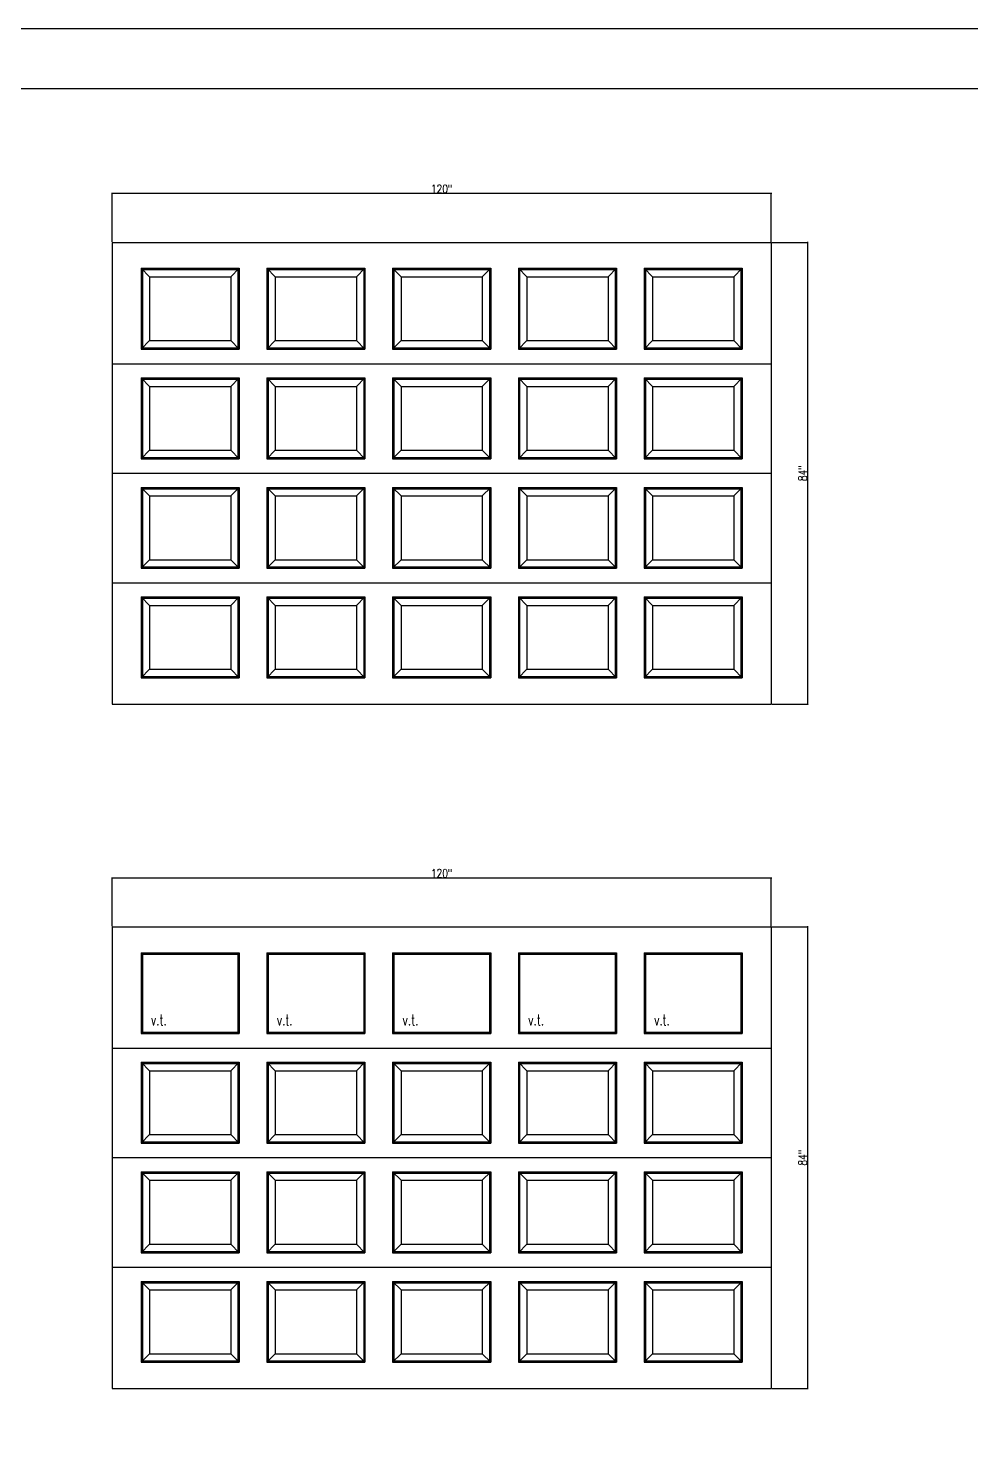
# Model space of a CAD drawing. Header units: inches. Extents: x 1985 to 11287, y 379 to 3234.
# Drawn here: x 9163.1 to 9334.7, y 2963.1 to 3222.1 of the extents above; entities that cross this region are included whole.
import ezdxf

# ---------------------------------------------------------------- set-up
doc = ezdxf.new("R2010")
doc.units = ezdxf.units.IN
doc.header["$MEASUREMENT"] = 0
doc.layers.get('0').update_dxf_attribs({"linetype": 'CONTINUOUS'})
doc.layers.get('Defpoints').update_dxf_attribs({"linetype": 'CONTINUOUS'})
for name, color, linetype in [('COTE1-1 99', 7, 'CONTINUOUS'), ('elevation 99', 7, 'CONTINUOUS'), ('separation 99', 3, 'CONTINUOUS')]:
    doc.layers.add(name, color=color, linetype=linetype)
doc.styles.get("Standard").update_dxf_attribs({"font": 'txt.shx', "width": 0.8})
doc.dimstyles.new('Elevation', dxfattribs={"dimscale": 2, "dimtxt": 0.75, "dimasz": 0.0625, "dimexe": 0.0625, "dimexo": 0.0625, "dimgap": 0.0625, "dimtad": 1, "dimdec": 5, "dimzin": 0, "dimdsep": 46, "dimlunit": 5, "dimtxsty": 'Standard', "dimblk1": 'OBLIQUE', "dimblk2": 'OBLIQUE', "dimsah": 1, "dimcen": 2, "dimdle": 0.0625, "dimclrd": 1, "dimclre": 1, "dimadec": 1, "dimazin": 0, "dimtfac": 0.375, "dimtdec": 5, "dimtmove": 0, "dimatfit": 3, "dimldrblk": 'OBLIQUE', "dimfxl": 1, "dimfrac": 2, "dimtolj": 1, "dimtzin": 0, "dimarcsym": 0})

# ---------------------------------------------------------------- blocks, each defined once
blk = doc.blocks.new('_OBLIQUE')
at = {"color": 0, "linetype": 'ByBlock'}
blk.add_line((-0.5, -0.5), (0.5, 0.5), dxfattribs=at)
blk = doc.blocks.new('*D58')
at = {"layer": 'COTE1-1 99', "color": 1, "lineweight": -2, "transparency": 16777216}
for p, q in [((9298.51, 3192.06), (9178.26, 3192.06)), ((9178.38, 3183.3), (9178.38, 3192.18)), ((9298.38, 3183.3), (9298.38, 3192.18))]:
    blk.add_line(p, q, dxfattribs=at)
at = {"layer": 'Defpoints', "color": 0, "transparency": 16777216}
for p in [(9178.38, 3192.06), (9178.38, 3183.18), (9298.38, 3183.18)]:
    blk.add_point(p, dxfattribs=at)
at = {"layer": 'COTE1-1 99', "color": 1, "lineweight": -2, "transparency": 16777216, "xscale": 0.125, "yscale": 0.125, "zscale": 0.125, "rotation": 180}
blk.add_blockref('_OBLIQUE', (9178.38, 3192.06), dxfattribs=at)
at = {"layer": 'COTE1-1 99', "color": 1, "lineweight": -2, "transparency": 16777216, "xscale": 0.125, "yscale": 0.125, "zscale": 0.125}
blk.add_blockref('_OBLIQUE', (9298.38, 3192.06), dxfattribs=at)
at = {"layer": 'COTE1-1 99', "color": 0, "transparency": 16777216, "insert": (9238.38, 3192.93), "char_height": 1.5, "attachment_point": 5}
blk.add_mtext('\\A1;120"', dxfattribs=at)
blk = doc.blocks.new('*D59')
at = {"layer": 'COTE1-1 99', "color": 1, "lineweight": -2, "transparency": 16777216}
for p, q in [((9298.51, 3183.18), (9305.12, 3183.18)), ((9304.99, 3183.3), (9304.99, 3099.05)), ((9298.51, 3099.18), (9305.12, 3099.18))]:
    blk.add_line(p, q, dxfattribs=at)
at = {"layer": 'Defpoints', "color": 0, "transparency": 16777216}
for p in [(9298.38, 3183.18), (9298.38, 3099.18), (9304.99, 3099.18)]:
    blk.add_point(p, dxfattribs=at)
at = {"layer": 'COTE1-1 99', "color": 1, "lineweight": -2, "transparency": 16777216, "xscale": 0.125, "yscale": 0.125, "zscale": 0.125}
for p, rotation in [((9304.99, 3183.18), 90), ((9304.99, 3099.18), 270)]:
    blk.add_blockref('_OBLIQUE', p, dxfattribs=dict(at, rotation=rotation))
at = {"layer": 'COTE1-1 99', "color": 0, "transparency": 16777216, "insert": (9304.12, 3141.18), "char_height": 1.5, "attachment_point": 5, "rotation": 90}
blk.add_mtext('\\A1;84"', dxfattribs=at)
blk = doc.blocks.new('*D60')
at = {"layer": 'COTE1-1 99', "color": 1, "lineweight": -2, "transparency": 16777216}
for p, q in [((9298.51, 3067.5), (9178.26, 3067.5)), ((9178.38, 3058.74), (9178.38, 3067.62)), ((9298.38, 3058.74), (9298.38, 3067.62))]:
    blk.add_line(p, q, dxfattribs=at)
at = {"layer": 'Defpoints', "color": 0, "transparency": 16777216}
for p in [(9178.38, 3067.5), (9178.38, 3058.62), (9298.38, 3058.62)]:
    blk.add_point(p, dxfattribs=at)
at = {"layer": 'COTE1-1 99', "color": 1, "lineweight": -2, "transparency": 16777216, "xscale": 0.125, "yscale": 0.125, "zscale": 0.125, "rotation": 180}
blk.add_blockref('_OBLIQUE', (9178.38, 3067.5), dxfattribs=at)
at = {"layer": 'COTE1-1 99', "color": 1, "lineweight": -2, "transparency": 16777216, "xscale": 0.125, "yscale": 0.125, "zscale": 0.125}
blk.add_blockref('_OBLIQUE', (9298.38, 3067.5), dxfattribs=at)
at = {"layer": 'COTE1-1 99', "color": 0, "transparency": 16777216, "insert": (9238.38, 3068.37), "char_height": 1.5, "attachment_point": 5}
blk.add_mtext('\\A1;120"', dxfattribs=at)
blk = doc.blocks.new('*D61')
at = {"layer": 'COTE1-1 99', "color": 1, "lineweight": -2, "transparency": 16777216}
for p, q in [((9304.99, 3058.74), (9304.99, 2974.49)), ((9298.51, 3058.62), (9305.12, 3058.62)), ((9298.51, 2974.62), (9305.12, 2974.62))]:
    blk.add_line(p, q, dxfattribs=at)
at = {"layer": 'Defpoints', "color": 0, "transparency": 16777216}
for p in [(9298.38, 3058.62), (9298.38, 2974.62), (9304.99, 2974.62)]:
    blk.add_point(p, dxfattribs=at)
at = {"layer": 'COTE1-1 99', "color": 1, "lineweight": -2, "transparency": 16777216, "xscale": 0.125, "yscale": 0.125, "zscale": 0.125}
for p, rotation in [((9304.99, 3058.62), 90), ((9304.99, 2974.62), 270)]:
    blk.add_blockref('_OBLIQUE', p, dxfattribs=dict(at, rotation=rotation))
at = {"layer": 'COTE1-1 99', "color": 0, "transparency": 16777216, "insert": (9304.12, 3016.62), "char_height": 1.5, "attachment_point": 5, "rotation": 90}
blk.add_mtext('\\A1;84"', dxfattribs=at)

msp = doc.modelspace()

# ---------------------------------------------------------------- linework, layer by layer
at = {"layer": 'elevation 99'}
for p, q in [((9178.380675, 3183.179002), (9298.380675, 3183.179002)), ((9178.380675, 3183.179002), (9178.380675, 3099.179002)), ((9183.880675, 3183.179002), (9224.180675, 3183.179002)), ((9229.680675, 3183.179002), (9269.980675, 3183.179002)), ((9298.380675, 3183.179002), (9298.380675, 3099.179002)), ((9183.647675, 3178.474552), (9201.513675, 3178.474552)), ((9183.647675, 3178.474552), (9183.647675, 3163.758502)), ((9183.647675, 3178.474552), (9185.193175, 3176.929052)), ((9183.880675, 3178.241552), (9201.280675, 3178.241552)), ((9183.880675, 3178.241552), (9183.880675, 3163.991502)), ((9201.513675, 3178.474552), (9199.968175, 3176.929052)), ((9201.280675, 3178.241552), (9201.280675, 3163.991502)), ((9201.513675, 3178.474552), (9201.513675, 3163.758502)), ((9206.547675, 3178.474552), (9224.413675, 3178.474552)), ((9206.547675, 3178.474552), (9208.093175, 3176.929052)), ((9206.547675, 3178.474552), (9206.547675, 3163.758502)), ((9206.780675, 3178.241552), (9224.180675, 3178.241552)), ((9206.780675, 3178.241552), (9206.780675, 3163.991502)), ((9224.413675, 3178.474552), (9222.868175, 3176.929052)), ((9224.180675, 3178.241552), (9224.180675, 3163.991502)), ((9224.413675, 3178.474552), (9224.413675, 3163.758502)), ((9229.447675, 3178.474552), (9247.313675, 3178.474552)), ((9229.447675, 3178.474552), (9229.447675, 3163.758502)), ((9229.447675, 3178.474552), (9230.993175, 3176.929052)), ((9229.680675, 3178.241552), (9247.080675, 3178.241552)), ((9229.680675, 3178.241552), (9229.680675, 3163.991502)), ((9247.313675, 3178.474552), (9245.768175, 3176.929052)), ((9247.080675, 3178.241552), (9247.080675, 3163.991502)), ((9247.313675, 3178.474552), (9247.313675, 3163.758502)), ((9252.347675, 3178.474552), (9270.213675, 3178.474552)), ((9252.347675, 3178.474552), (9253.893175, 3176.929052)), ((9252.347675, 3178.474552), (9252.347675, 3163.758502)), ((9252.580675, 3178.241552), (9269.980675, 3178.241552)), ((9252.580675, 3178.241552), (9252.580675, 3163.991502)), ((9270.213675, 3178.474552), (9268.668175, 3176.929052)), ((9269.980675, 3178.241552), (9269.980675, 3163.991502)), ((9270.213675, 3178.474552), (9270.213675, 3163.758502)), ((9275.247675, 3178.474552), (9293.113675, 3178.474552)), ((9275.247675, 3178.474552), (9276.793175, 3176.929052)), ((9275.247675, 3178.474552), (9275.247675, 3163.758502)), ((9275.480675, 3178.241552), (9292.880675, 3178.241552)), ((9275.480675, 3178.241552), (9275.480675, 3163.991502)), ((9293.113675, 3178.474552), (9291.568175, 3176.929052)), ((9292.880675, 3178.241552), (9292.880675, 3163.991502)), ((9293.113675, 3178.474552), (9293.113675, 3163.758502)), ((9185.193175, 3176.929052), (9199.968175, 3176.929052)), ((9185.193175, 3176.929052), (9185.193175, 3165.304002)), ((9199.968175, 3176.929052), (9199.968175, 3165.304002)), ((9208.093175, 3176.929052), (9222.868175, 3176.929052)), ((9208.093175, 3176.929052), (9208.093175, 3165.304002)), ((9222.868175, 3176.929052), (9222.868175, 3165.304002)), ((9230.993175, 3176.929052), (9245.768175, 3176.929052)), ((9230.993175, 3176.929052), (9230.993175, 3165.304002)), ((9245.768175, 3176.929052), (9245.768175, 3165.304002)), ((9253.893175, 3176.929052), (9268.668175, 3176.929052)), ((9253.893175, 3176.929052), (9253.893175, 3165.304002)), ((9268.668175, 3176.929052), (9268.668175, 3165.304002)), ((9276.793175, 3176.929052), (9291.568175, 3176.929052)), ((9276.793175, 3176.929052), (9276.793175, 3165.304002)), ((9291.568175, 3176.929052), (9291.568175, 3165.304002)), ((9183.647675, 3163.758502), (9185.193175, 3165.304002)), ((9185.193175, 3165.304002), (9199.968175, 3165.304002)), ((9201.513675, 3163.758502), (9199.968175, 3165.304002)), ((9206.547675, 3163.758502), (9208.093175, 3165.304002)), ((9208.093175, 3165.304002), (9222.868175, 3165.304002)), ((9224.413675, 3163.758502), (9222.868175, 3165.304002)), ((9229.447675, 3163.758502), (9230.993175, 3165.304002)), ((9230.993175, 3165.304002), (9245.768175, 3165.304002)), ((9247.313675, 3163.758502), (9245.768175, 3165.304002)), ((9252.347675, 3163.758502), (9253.893175, 3165.304002)), ((9253.893175, 3165.304002), (9268.668175, 3165.304002)), ((9270.213675, 3163.758502), (9268.668175, 3165.304002)), ((9275.247675, 3163.758502), (9276.793175, 3165.304002)), ((9276.793175, 3165.304002), (9291.568175, 3165.304002)), ((9293.113675, 3163.758502), (9291.568175, 3165.304002)), ((9183.647675, 3163.758502), (9201.513675, 3163.758502)), ((9183.880675, 3163.991502), (9201.280675, 3163.991502)), ((9206.547675, 3163.758502), (9224.413675, 3163.758502)), ((9206.780675, 3163.991502), (9224.180675, 3163.991502)), ((9229.447675, 3163.758502), (9247.313675, 3163.758502)), ((9229.680675, 3163.991502), (9247.080675, 3163.991502)), ((9252.347675, 3163.758502), (9270.213675, 3163.758502)), ((9252.580675, 3163.991502), (9269.980675, 3163.991502)), ((9275.247675, 3163.758502), (9293.113675, 3163.758502)), ((9275.480675, 3163.991502), (9292.880675, 3163.991502)), ((9178.380675, 3161.116502), (9298.380675, 3161.116502)), ((9183.647675, 3158.537002), (9201.513675, 3158.537002)), ((9183.647675, 3158.537002), (9185.193175, 3156.991502)), ((9183.647675, 3158.537002), (9183.647675, 3143.820952)), ((9183.880675, 3158.304002), (9201.280675, 3158.304002)), ((9183.880675, 3158.304002), (9183.880675, 3144.053952)), ((9201.513675, 3158.537002), (9199.968175, 3156.991502)), ((9201.280675, 3158.304002), (9201.280675, 3144.053952)), ((9201.513675, 3158.537002), (9201.513675, 3143.820952)), ((9206.547675, 3158.537002), (9224.413675, 3158.537002)), ((9206.547675, 3158.537002), (9206.547675, 3143.820952)), ((9206.547675, 3158.537002), (9208.093175, 3156.991502)), ((9206.780675, 3158.304002), (9224.180675, 3158.304002)), ((9206.780675, 3158.304002), (9206.780675, 3144.053952)), ((9224.413675, 3158.537002), (9222.868175, 3156.991502)), ((9224.180675, 3158.304002), (9224.180675, 3144.053952)), ((9224.413675, 3158.537002), (9224.413675, 3143.820952)), ((9229.447675, 3158.537002), (9247.313675, 3158.537002)), ((9229.447675, 3158.537002), (9230.993175, 3156.991502)), ((9229.447675, 3158.537002), (9229.447675, 3143.820952)), ((9229.680675, 3158.304002), (9247.080675, 3158.304002)), ((9229.680675, 3158.304002), (9229.680675, 3144.053952)), ((9247.313675, 3158.537002), (9245.768175, 3156.991502)), ((9247.080675, 3158.304002), (9247.080675, 3144.053952)), ((9247.313675, 3158.537002), (9247.313675, 3143.820952)), ((9252.347675, 3158.537002), (9270.213675, 3158.537002)), ((9252.347675, 3158.537002), (9253.893175, 3156.991502)), ((9252.347675, 3158.537002), (9252.347675, 3143.820952)), ((9252.580675, 3158.304002), (9269.980675, 3158.304002)), ((9252.580675, 3158.304002), (9252.580675, 3144.053952)), ((9270.213675, 3158.537002), (9268.668175, 3156.991502)), ((9269.980675, 3158.304002), (9269.980675, 3144.053952)), ((9270.213675, 3158.537002), (9270.213675, 3143.820952)), ((9275.247675, 3158.537002), (9293.113675, 3158.537002)), ((9275.247675, 3158.537002), (9276.793175, 3156.991502)), ((9275.247675, 3158.537002), (9275.247675, 3143.820952)), ((9275.480675, 3158.304002), (9292.880675, 3158.304002)), ((9275.480675, 3158.304002), (9275.480675, 3144.053952)), ((9293.113675, 3158.537002), (9291.568175, 3156.991502)), ((9292.880675, 3158.304002), (9292.880675, 3144.053952)), ((9293.113675, 3158.537002), (9293.113675, 3143.820952)), ((9185.193175, 3156.991502), (9199.968175, 3156.991502)), ((9185.193175, 3156.991502), (9185.193175, 3145.366452)), ((9199.968175, 3156.991502), (9199.968175, 3145.366452)), ((9208.093175, 3156.991502), (9222.868175, 3156.991502)), ((9208.093175, 3156.991502), (9208.093175, 3145.366452)), ((9222.868175, 3156.991502), (9222.868175, 3145.366452)), ((9230.993175, 3156.991502), (9245.768175, 3156.991502)), ((9230.993175, 3156.991502), (9230.993175, 3145.366452)), ((9245.768175, 3156.991502), (9245.768175, 3145.366452)), ((9253.893175, 3156.991502), (9268.668175, 3156.991502)), ((9253.893175, 3156.991502), (9253.893175, 3145.366452)), ((9268.668175, 3156.991502), (9268.668175, 3145.366452)), ((9276.793175, 3156.991502), (9291.568175, 3156.991502)), ((9276.793175, 3156.991502), (9276.793175, 3145.366452)), ((9291.568175, 3156.991502), (9291.568175, 3145.366452)), ((9183.647675, 3143.820952), (9185.193175, 3145.366452)), ((9185.193175, 3145.366452), (9199.968175, 3145.366452)), ((9201.513675, 3143.820952), (9199.968175, 3145.366452)), ((9206.547675, 3143.820952), (9208.093175, 3145.366452)), ((9208.093175, 3145.366452), (9222.868175, 3145.366452)), ((9224.413675, 3143.820952), (9222.868175, 3145.366452)), ((9229.447675, 3143.820952), (9230.993175, 3145.366452)), ((9230.993175, 3145.366452), (9245.768175, 3145.366452)), ((9247.313675, 3143.820952), (9245.768175, 3145.366452)), ((9252.347675, 3143.820952), (9253.893175, 3145.366452)), ((9253.893175, 3145.366452), (9268.668175, 3145.366452)), ((9270.213675, 3143.820952), (9268.668175, 3145.366452)), ((9275.247675, 3143.820952), (9276.793175, 3145.366452)), ((9276.793175, 3145.366452), (9291.568175, 3145.366452)), ((9293.113675, 3143.820952), (9291.568175, 3145.366452)), ((9183.647675, 3143.820952), (9201.513675, 3143.820952)), ((9183.880675, 3144.053952), (9201.280675, 3144.053952)), ((9206.547675, 3143.820952), (9224.413675, 3143.820952)), ((9206.780675, 3144.053952), (9224.180675, 3144.053952)), ((9229.447675, 3143.820952), (9247.313675, 3143.820952)), ((9229.680675, 3144.053952), (9247.080675, 3144.053952)), ((9252.347675, 3143.820952), (9270.213675, 3143.820952)), ((9252.580675, 3144.053952), (9269.980675, 3144.053952)), ((9275.247675, 3143.820952), (9293.113675, 3143.820952)), ((9275.480675, 3144.053952), (9292.880675, 3144.053952)), ((9178.380675, 3141.179002), (9298.380675, 3141.179002)), ((9183.647675, 3138.599502), (9201.513675, 3138.599502)), ((9183.647675, 3138.599502), (9183.647675, 3123.883452)), ((9183.647675, 3138.599502), (9185.193175, 3137.054002)), ((9183.880675, 3138.366502), (9201.280675, 3138.366502)), ((9183.880675, 3138.366502), (9183.880675, 3124.116452)), ((9185.193175, 3137.054002), (9199.968175, 3137.054002)), ((9185.193175, 3137.054002), (9185.193175, 3125.428952)), ((9201.513675, 3138.599502), (9199.968175, 3137.054002)), ((9199.968175, 3137.054002), (9199.968175, 3125.428952)), ((9201.280675, 3138.366502), (9201.280675, 3124.116452)), ((9201.513675, 3138.599502), (9201.513675, 3123.883452)), ((9206.547675, 3138.599502), (9206.547675, 3123.883452)), ((9206.547675, 3138.599502), (9224.413675, 3138.599502)), ((9206.547675, 3138.599502), (9208.093175, 3137.054002)), ((9206.780675, 3138.366502), (9206.780675, 3124.116452)), ((9206.780675, 3138.366502), (9224.180675, 3138.366502)), ((9208.093175, 3137.054002), (9208.093175, 3125.428952)), ((9208.093175, 3137.054002), (9222.868175, 3137.054002)), ((9224.413675, 3138.599502), (9222.868175, 3137.054002)), ((9222.868175, 3137.054002), (9222.868175, 3125.428952)), ((9224.180675, 3138.366502), (9224.180675, 3124.116452)), ((9224.413675, 3138.599502), (9224.413675, 3123.883452)), ((9229.447675, 3138.599502), (9247.313675, 3138.599502)), ((9229.447675, 3138.599502), (9229.447675, 3123.883452)), ((9229.447675, 3138.599502), (9230.993175, 3137.054002)), ((9229.680675, 3138.366502), (9247.080675, 3138.366502)), ((9229.680675, 3138.366502), (9229.680675, 3124.116452)), ((9230.993175, 3137.054002), (9245.768175, 3137.054002)), ((9230.993175, 3137.054002), (9230.993175, 3125.428952)), ((9247.313675, 3138.599502), (9245.768175, 3137.054002)), ((9245.768175, 3137.054002), (9245.768175, 3125.428952)), ((9247.080675, 3138.366502), (9247.080675, 3124.116452)), ((9247.313675, 3138.599502), (9247.313675, 3123.883452)), ((9252.347675, 3138.599502), (9252.347675, 3123.883452)), ((9252.347675, 3138.599502), (9270.213675, 3138.599502)), ((9252.347675, 3138.599502), (9253.893175, 3137.054002)), ((9252.580675, 3138.366502), (9252.580675, 3124.116452)), ((9252.580675, 3138.366502), (9269.980675, 3138.366502)), ((9253.893175, 3137.054002), (9253.893175, 3125.428952)), ((9253.893175, 3137.054002), (9268.668175, 3137.054002)), ((9270.213675, 3138.599502), (9268.668175, 3137.054002)), ((9268.668175, 3137.054002), (9268.668175, 3125.428952)), ((9269.980675, 3138.366502), (9269.980675, 3124.116452)), ((9270.213675, 3138.599502), (9270.213675, 3123.883452)), ((9275.247675, 3138.599502), (9275.247675, 3123.883452)), ((9275.247675, 3138.599502), (9293.113675, 3138.599502)), ((9275.247675, 3138.599502), (9276.793175, 3137.054002)), ((9275.480675, 3138.366502), (9275.480675, 3124.116452)), ((9275.480675, 3138.366502), (9292.880675, 3138.366502)), ((9276.793175, 3137.054002), (9276.793175, 3125.428952)), ((9276.793175, 3137.054002), (9291.568175, 3137.054002)), ((9293.113675, 3138.599502), (9291.568175, 3137.054002)), ((9291.568175, 3137.054002), (9291.568175, 3125.428952)), ((9292.880675, 3138.366502), (9292.880675, 3124.116452)), ((9293.113675, 3138.599502), (9293.113675, 3123.883452)), ((9183.647675, 3123.883452), (9185.193175, 3125.428952)), ((9183.647675, 3123.883452), (9201.513675, 3123.883452)), ((9183.880675, 3124.116452), (9201.280675, 3124.116452)), ((9185.193175, 3125.428952), (9199.968175, 3125.428952)), ((9201.513675, 3123.883452), (9199.968175, 3125.428952)), ((9206.547675, 3123.883452), (9208.093175, 3125.428952)), ((9206.547675, 3123.883452), (9224.413675, 3123.883452)), ((9206.780675, 3124.116452), (9224.180675, 3124.116452)), ((9208.093175, 3125.428952), (9222.868175, 3125.428952)), ((9224.413675, 3123.883452), (9222.868175, 3125.428952)), ((9229.447675, 3123.883452), (9230.993175, 3125.428952)), ((9229.447675, 3123.883452), (9247.313675, 3123.883452)), ((9229.680675, 3124.116452), (9247.080675, 3124.116452)), ((9230.993175, 3125.428952), (9245.768175, 3125.428952)), ((9247.313675, 3123.883452), (9245.768175, 3125.428952)), ((9252.347675, 3123.883452), (9253.893175, 3125.428952)), ((9252.347675, 3123.883452), (9270.213675, 3123.883452)), ((9252.580675, 3124.116452), (9269.980675, 3124.116452)), ((9253.893175, 3125.428952), (9268.668175, 3125.428952)), ((9270.213675, 3123.883452), (9268.668175, 3125.428952)), ((9275.247675, 3123.883452), (9276.793175, 3125.428952)), ((9275.247675, 3123.883452), (9293.113675, 3123.883452)), ((9275.480675, 3124.116452), (9292.880675, 3124.116452)), ((9276.793175, 3125.428952), (9291.568175, 3125.428952)), ((9293.113675, 3123.883452), (9291.568175, 3125.428952)), ((9178.380675, 3121.241502), (9298.380675, 3121.241502)), ((9183.647675, 3118.662052), (9201.513675, 3118.662052)), ((9183.647675, 3118.662052), (9183.647675, 3103.946002)), ((9183.647675, 3118.662052), (9185.193175, 3117.116552)), ((9183.880675, 3118.429052), (9201.280675, 3118.429052)), ((9183.880675, 3118.429052), (9183.880675, 3104.179002)), ((9201.513675, 3118.662052), (9199.968175, 3117.116552)), ((9201.280675, 3118.429052), (9201.280675, 3104.179002)), ((9201.513675, 3118.662052), (9201.513675, 3103.946002)), ((9206.547675, 3118.662052), (9224.413675, 3118.662052)), ((9206.547675, 3118.662052), (9206.547675, 3103.946002)), ((9206.547675, 3118.662052), (9208.093175, 3117.116552)), ((9206.780675, 3118.429052), (9224.180675, 3118.429052)), ((9206.780675, 3118.429052), (9206.780675, 3104.179002)), ((9224.413675, 3118.662052), (9222.868175, 3117.116552)), ((9224.180675, 3118.429052), (9224.180675, 3104.179002)), ((9224.413675, 3118.662052), (9224.413675, 3103.946002)), ((9229.447675, 3118.662052), (9247.313675, 3118.662052)), ((9229.447675, 3118.662052), (9229.447675, 3103.946002)), ((9229.447675, 3118.662052), (9230.993175, 3117.116552)), ((9229.680675, 3118.429052), (9247.080675, 3118.429052)), ((9229.680675, 3118.429052), (9229.680675, 3104.179002)), ((9247.313675, 3118.662052), (9245.768175, 3117.116552)), ((9247.080675, 3118.429052), (9247.080675, 3104.179002)), ((9247.313675, 3118.662052), (9247.313675, 3103.946002)), ((9252.347675, 3118.662052), (9252.347675, 3103.946002)), ((9252.347675, 3118.662052), (9270.213675, 3118.662052)), ((9252.347675, 3118.662052), (9253.893175, 3117.116552)), ((9252.580675, 3118.429052), (9252.580675, 3104.179002)), ((9252.580675, 3118.429052), (9269.980675, 3118.429052)), ((9270.213675, 3118.662052), (9268.668175, 3117.116552)), ((9269.980675, 3118.429052), (9269.980675, 3104.179002)), ((9270.213675, 3118.662052), (9270.213675, 3103.946002)), ((9275.247675, 3118.662052), (9275.247675, 3103.946002)), ((9275.247675, 3118.662052), (9293.113675, 3118.662052)), ((9275.247675, 3118.662052), (9276.793175, 3117.116552)), ((9275.480675, 3118.429052), (9275.480675, 3104.179002)), ((9275.480675, 3118.429052), (9292.880675, 3118.429052)), ((9293.113675, 3118.662052), (9291.568175, 3117.116552)), ((9292.880675, 3118.429052), (9292.880675, 3104.179002)), ((9293.113675, 3118.662052), (9293.113675, 3103.946002)), ((9185.193175, 3117.116552), (9199.968175, 3117.116552)), ((9185.193175, 3117.116552), (9185.193175, 3105.491502)), ((9199.968175, 3117.116552), (9199.968175, 3105.491502)), ((9208.093175, 3117.116552), (9222.868175, 3117.116552)), ((9208.093175, 3117.116552), (9208.093175, 3105.491502)), ((9222.868175, 3117.116552), (9222.868175, 3105.491502)), ((9230.993175, 3117.116552), (9245.768175, 3117.116552)), ((9230.993175, 3117.116552), (9230.993175, 3105.491502)), ((9245.768175, 3117.116552), (9245.768175, 3105.491502)), ((9253.893175, 3117.116552), (9253.893175, 3105.491502)), ((9253.893175, 3117.116552), (9268.668175, 3117.116552)), ((9268.668175, 3117.116552), (9268.668175, 3105.491502)), ((9276.793175, 3117.116552), (9276.793175, 3105.491502)), ((9276.793175, 3117.116552), (9291.568175, 3117.116552)), ((9291.568175, 3117.116552), (9291.568175, 3105.491502)), ((9183.647675, 3103.946002), (9185.193175, 3105.491502)), ((9185.193175, 3105.491502), (9199.968175, 3105.491502)), ((9201.513675, 3103.946002), (9199.968175, 3105.491502)), ((9206.547675, 3103.946002), (9208.093175, 3105.491502)), ((9208.093175, 3105.491502), (9222.868175, 3105.491502)), ((9224.413675, 3103.946002), (9222.868175, 3105.491502)), ((9229.447675, 3103.946002), (9230.993175, 3105.491502)), ((9230.993175, 3105.491502), (9245.768175, 3105.491502)), ((9247.313675, 3103.946002), (9245.768175, 3105.491502)), ((9252.347675, 3103.946002), (9253.893175, 3105.491502)), ((9253.893175, 3105.491502), (9268.668175, 3105.491502)), ((9270.213675, 3103.946002), (9268.668175, 3105.491502)), ((9275.247675, 3103.946002), (9276.793175, 3105.491502)), ((9276.793175, 3105.491502), (9291.568175, 3105.491502)), ((9293.113675, 3103.946002), (9291.568175, 3105.491502)), ((9183.647675, 3103.946002), (9201.513675, 3103.946002)), ((9183.880675, 3104.179002), (9201.280675, 3104.179002)), ((9206.547675, 3103.946002), (9224.413675, 3103.946002)), ((9206.780675, 3104.179002), (9224.180675, 3104.179002)), ((9229.447675, 3103.946002), (9247.313675, 3103.946002)), ((9229.680675, 3104.179002), (9247.080675, 3104.179002)), ((9252.347675, 3103.946002), (9270.213675, 3103.946002)), ((9252.580675, 3104.179002), (9269.980675, 3104.179002)), ((9275.247675, 3103.946002), (9293.113675, 3103.946002)), ((9275.480675, 3104.179002), (9292.880675, 3104.179002)), ((9178.380675, 3099.179002), (9298.380675, 3099.179002)), ((9178.380675, 3058.616482), (9298.380675, 3058.616482)), ((9178.380675, 3058.616482), (9178.380675, 2974.616482)), ((9183.880675, 3058.616482), (9224.180675, 3058.616482)), ((9229.680675, 3058.616482), (9269.980675, 3058.616482)), ((9298.380675, 3058.616482), (9298.380675, 2974.616482)), ((9183.647675, 3053.912032), (9201.513675, 3053.912032)), ((9183.647675, 3053.912032), (9183.647675, 3039.195982)), ((9183.647675, 3053.912032), (9183.880675, 3053.679032)), ((9183.880675, 3053.679032), (9201.280675, 3053.679032)), ((9183.880675, 3053.679032), (9183.880675, 3039.428982)), ((9201.513675, 3053.912032), (9201.280675, 3053.679032)), ((9201.280675, 3053.679032), (9201.280675, 3039.428982)), ((9201.513675, 3053.912032), (9201.513675, 3039.195982)), ((9206.547675, 3053.912032), (9224.413675, 3053.912032)), ((9206.547675, 3053.912032), (9206.780675, 3053.679032)), ((9206.547675, 3053.912032), (9206.547675, 3039.195982)), ((9206.780675, 3053.679032), (9224.180675, 3053.679032)), ((9206.780675, 3053.679032), (9206.780675, 3039.428982)), ((9224.413675, 3053.912032), (9224.180675, 3053.679032)), ((9224.180675, 3053.679032), (9224.180675, 3039.428982)), ((9224.413675, 3053.912032), (9224.413675, 3039.195982)), ((9229.447675, 3053.912032), (9247.313675, 3053.912032)), ((9229.447675, 3053.912032), (9229.447675, 3039.195982)), ((9229.447675, 3053.912032), (9229.680675, 3053.679032)), ((9229.680675, 3053.679032), (9247.080675, 3053.679032)), ((9229.680675, 3053.679032), (9229.680675, 3039.428982)), ((9247.313675, 3053.912032), (9247.080675, 3053.679032)), ((9247.080675, 3053.679032), (9247.080675, 3039.428982)), ((9247.313675, 3053.912032), (9247.313675, 3039.195982)), ((9252.347675, 3053.912032), (9270.213675, 3053.912032)), ((9252.347675, 3053.912032), (9252.580675, 3053.679032)), ((9252.347675, 3053.912032), (9252.347675, 3039.195982)), ((9252.580675, 3053.679032), (9269.980675, 3053.679032)), ((9252.580675, 3053.679032), (9252.580675, 3039.428982)), ((9270.213675, 3053.912032), (9269.980675, 3053.679032)), ((9269.980675, 3053.679032), (9269.980675, 3039.428982)), ((9270.213675, 3053.912032), (9270.213675, 3039.195982)), ((9275.247675, 3053.912032), (9293.113675, 3053.912032)), ((9275.247675, 3053.912032), (9275.480675, 3053.679032)), ((9275.247675, 3053.912032), (9275.247675, 3039.195982)), ((9275.480675, 3053.679032), (9292.880675, 3053.679032)), ((9275.480675, 3053.679032), (9275.480675, 3039.428982)), ((9293.113675, 3053.912032), (9292.880675, 3053.679032)), ((9292.880675, 3053.679032), (9292.880675, 3039.428982)), ((9293.113675, 3053.912032), (9293.113675, 3039.195982)), ((9183.647675, 3039.195982), (9183.880675, 3039.428982)), ((9183.647675, 3039.195982), (9201.513675, 3039.195982)), ((9183.880675, 3039.428982), (9201.280675, 3039.428982)), ((9201.513675, 3039.195982), (9201.280675, 3039.428982)), ((9206.547675, 3039.195982), (9206.780675, 3039.428982)), ((9206.547675, 3039.195982), (9224.413675, 3039.195982)), ((9206.780675, 3039.428982), (9224.180675, 3039.428982)), ((9224.413675, 3039.195982), (9224.180675, 3039.428982)), ((9229.447675, 3039.195982), (9229.680675, 3039.428982)), ((9229.447675, 3039.195982), (9247.313675, 3039.195982)), ((9229.680675, 3039.428982), (9247.080675, 3039.428982)), ((9247.313675, 3039.195982), (9247.080675, 3039.428982)), ((9252.347675, 3039.195982), (9252.580675, 3039.428982)), ((9252.347675, 3039.195982), (9270.213675, 3039.195982)), ((9252.580675, 3039.428982), (9269.980675, 3039.428982)), ((9270.213675, 3039.195982), (9269.980675, 3039.428982)), ((9275.247675, 3039.195982), (9275.480675, 3039.428982)), ((9275.247675, 3039.195982), (9293.113675, 3039.195982)), ((9275.480675, 3039.428982), (9292.880675, 3039.428982)), ((9293.113675, 3039.195982), (9292.880675, 3039.428982)), ((9178.380675, 3036.553982), (9298.380675, 3036.553982)), ((9183.647675, 3033.974482), (9201.513675, 3033.974482)), ((9183.647675, 3033.974482), (9185.193175, 3032.428982)), ((9183.647675, 3033.974482), (9183.647675, 3019.258432)), ((9183.880675, 3033.741482), (9201.280675, 3033.741482)), ((9183.880675, 3033.741482), (9183.880675, 3019.491432)), ((9201.513675, 3033.974482), (9199.968175, 3032.428982)), ((9201.280675, 3033.741482), (9201.280675, 3019.491432)), ((9201.513675, 3033.974482), (9201.513675, 3019.258432)), ((9206.547675, 3033.974482), (9224.413675, 3033.974482)), ((9206.547675, 3033.974482), (9206.547675, 3019.258432)), ((9206.547675, 3033.974482), (9208.093175, 3032.428982)), ((9206.780675, 3033.741482), (9224.180675, 3033.741482)), ((9206.780675, 3033.741482), (9206.780675, 3019.491432)), ((9224.413675, 3033.974482), (9222.868175, 3032.428982)), ((9224.180675, 3033.741482), (9224.180675, 3019.491432)), ((9224.413675, 3033.974482), (9224.413675, 3019.258432)), ((9229.447675, 3033.974482), (9247.313675, 3033.974482)), ((9229.447675, 3033.974482), (9230.993175, 3032.428982)), ((9229.447675, 3033.974482), (9229.447675, 3019.258432)), ((9229.680675, 3033.741482), (9247.080675, 3033.741482)), ((9229.680675, 3033.741482), (9229.680675, 3019.491432)), ((9247.313675, 3033.974482), (9245.768175, 3032.428982)), ((9247.080675, 3033.741482), (9247.080675, 3019.491432)), ((9247.313675, 3033.974482), (9247.313675, 3019.258432)), ((9252.347675, 3033.974482), (9270.213675, 3033.974482)), ((9252.347675, 3033.974482), (9253.893175, 3032.428982)), ((9252.347675, 3033.974482), (9252.347675, 3019.258432)), ((9252.580675, 3033.741482), (9269.980675, 3033.741482)), ((9252.580675, 3033.741482), (9252.580675, 3019.491432)), ((9270.213675, 3033.974482), (9268.668175, 3032.428982)), ((9269.980675, 3033.741482), (9269.980675, 3019.491432)), ((9270.213675, 3033.974482), (9270.213675, 3019.258432)), ((9275.247675, 3033.974482), (9293.113675, 3033.974482)), ((9275.247675, 3033.974482), (9276.793175, 3032.428982)), ((9275.247675, 3033.974482), (9275.247675, 3019.258432)), ((9275.480675, 3033.741482), (9292.880675, 3033.741482)), ((9275.480675, 3033.741482), (9275.480675, 3019.491432)), ((9293.113675, 3033.974482), (9291.568175, 3032.428982)), ((9292.880675, 3033.741482), (9292.880675, 3019.491432)), ((9293.113675, 3033.974482), (9293.113675, 3019.258432)), ((9185.193175, 3032.428982), (9199.968175, 3032.428982)), ((9185.193175, 3032.428982), (9185.193175, 3020.803932)), ((9199.968175, 3032.428982), (9199.968175, 3020.803932)), ((9208.093175, 3032.428982), (9222.868175, 3032.428982)), ((9208.093175, 3032.428982), (9208.093175, 3020.803932)), ((9222.868175, 3032.428982), (9222.868175, 3020.803932)), ((9230.993175, 3032.428982), (9245.768175, 3032.428982)), ((9230.993175, 3032.428982), (9230.993175, 3020.803932)), ((9245.768175, 3032.428982), (9245.768175, 3020.803932)), ((9253.893175, 3032.428982), (9268.668175, 3032.428982)), ((9253.893175, 3032.428982), (9253.893175, 3020.803932)), ((9268.668175, 3032.428982), (9268.668175, 3020.803932)), ((9276.793175, 3032.428982), (9291.568175, 3032.428982)), ((9276.793175, 3032.428982), (9276.793175, 3020.803932)), ((9291.568175, 3032.428982), (9291.568175, 3020.803932)), ((9183.647675, 3019.258432), (9185.193175, 3020.803932)), ((9185.193175, 3020.803932), (9199.968175, 3020.803932)), ((9201.513675, 3019.258432), (9199.968175, 3020.803932)), ((9206.547675, 3019.258432), (9208.093175, 3020.803932)), ((9208.093175, 3020.803932), (9222.868175, 3020.803932)), ((9224.413675, 3019.258432), (9222.868175, 3020.803932)), ((9229.447675, 3019.258432), (9230.993175, 3020.803932)), ((9230.993175, 3020.803932), (9245.768175, 3020.803932)), ((9247.313675, 3019.258432), (9245.768175, 3020.803932)), ((9252.347675, 3019.258432), (9253.893175, 3020.803932)), ((9253.893175, 3020.803932), (9268.668175, 3020.803932)), ((9270.213675, 3019.258432), (9268.668175, 3020.803932)), ((9275.247675, 3019.258432), (9276.793175, 3020.803932)), ((9276.793175, 3020.803932), (9291.568175, 3020.803932)), ((9293.113675, 3019.258432), (9291.568175, 3020.803932)), ((9183.647675, 3019.258432), (9201.513675, 3019.258432)), ((9183.880675, 3019.491432), (9201.280675, 3019.491432)), ((9206.547675, 3019.258432), (9224.413675, 3019.258432)), ((9206.780675, 3019.491432), (9224.180675, 3019.491432)), ((9229.447675, 3019.258432), (9247.313675, 3019.258432)), ((9229.680675, 3019.491432), (9247.080675, 3019.491432)), ((9252.347675, 3019.258432), (9270.213675, 3019.258432)), ((9252.580675, 3019.491432), (9269.980675, 3019.491432)), ((9275.247675, 3019.258432), (9293.113675, 3019.258432)), ((9275.480675, 3019.491432), (9292.880675, 3019.491432)), ((9178.380675, 3016.616482), (9298.380675, 3016.616482)), ((9183.647675, 3014.036982), (9201.513675, 3014.036982)), ((9183.647675, 3014.036982), (9183.647675, 2999.320932)), ((9183.647675, 3014.036982), (9185.193175, 3012.491482)), ((9183.880675, 3013.803982), (9201.280675, 3013.803982)), ((9183.880675, 3013.803982), (9183.880675, 2999.553932)), ((9185.193175, 3012.491482), (9199.968175, 3012.491482)), ((9185.193175, 3012.491482), (9185.193175, 3000.866432)), ((9201.513675, 3014.036982), (9199.968175, 3012.491482)), ((9199.968175, 3012.491482), (9199.968175, 3000.866432)), ((9201.280675, 3013.803982), (9201.280675, 2999.553932)), ((9201.513675, 3014.036982), (9201.513675, 2999.320932)), ((9206.547675, 3014.036982), (9206.547675, 2999.320932)), ((9206.547675, 3014.036982), (9224.413675, 3014.036982)), ((9206.547675, 3014.036982), (9208.093175, 3012.491482)), ((9206.780675, 3013.803982), (9206.780675, 2999.553932)), ((9206.780675, 3013.803982), (9224.180675, 3013.803982)), ((9208.093175, 3012.491482), (9208.093175, 3000.866432)), ((9208.093175, 3012.491482), (9222.868175, 3012.491482)), ((9224.413675, 3014.036982), (9222.868175, 3012.491482)), ((9222.868175, 3012.491482), (9222.868175, 3000.866432)), ((9224.180675, 3013.803982), (9224.180675, 2999.553932)), ((9224.413675, 3014.036982), (9224.413675, 2999.320932)), ((9229.447675, 3014.036982), (9247.313675, 3014.036982)), ((9229.447675, 3014.036982), (9229.447675, 2999.320932)), ((9229.447675, 3014.036982), (9230.993175, 3012.491482)), ((9229.680675, 3013.803982), (9247.080675, 3013.803982)), ((9229.680675, 3013.803982), (9229.680675, 2999.553932)), ((9230.993175, 3012.491482), (9245.768175, 3012.491482)), ((9230.993175, 3012.491482), (9230.993175, 3000.866432)), ((9247.313675, 3014.036982), (9245.768175, 3012.491482)), ((9245.768175, 3012.491482), (9245.768175, 3000.866432)), ((9247.080675, 3013.803982), (9247.080675, 2999.553932)), ((9247.313675, 3014.036982), (9247.313675, 2999.320932)), ((9252.347675, 3014.036982), (9252.347675, 2999.320932)), ((9252.347675, 3014.036982), (9270.213675, 3014.036982)), ((9252.347675, 3014.036982), (9253.893175, 3012.491482)), ((9252.580675, 3013.803982), (9252.580675, 2999.553932)), ((9252.580675, 3013.803982), (9269.980675, 3013.803982)), ((9253.893175, 3012.491482), (9253.893175, 3000.866432)), ((9253.893175, 3012.491482), (9268.668175, 3012.491482)), ((9270.213675, 3014.036982), (9268.668175, 3012.491482)), ((9268.668175, 3012.491482), (9268.668175, 3000.866432)), ((9269.980675, 3013.803982), (9269.980675, 2999.553932)), ((9270.213675, 3014.036982), (9270.213675, 2999.320932)), ((9275.247675, 3014.036982), (9275.247675, 2999.320932)), ((9275.247675, 3014.036982), (9293.113675, 3014.036982)), ((9275.247675, 3014.036982), (9276.793175, 3012.491482)), ((9275.480675, 3013.803982), (9275.480675, 2999.553932)), ((9275.480675, 3013.803982), (9292.880675, 3013.803982)), ((9276.793175, 3012.491482), (9276.793175, 3000.866432)), ((9276.793175, 3012.491482), (9291.568175, 3012.491482)), ((9293.113675, 3014.036982), (9291.568175, 3012.491482)), ((9291.568175, 3012.491482), (9291.568175, 3000.866432)), ((9292.880675, 3013.803982), (9292.880675, 2999.553932)), ((9293.113675, 3014.036982), (9293.113675, 2999.320932)), ((9183.647675, 2999.320932), (9185.193175, 3000.866432)), ((9183.647675, 2999.320932), (9201.513675, 2999.320932)), ((9183.880675, 2999.553932), (9201.280675, 2999.553932)), ((9185.193175, 3000.866432), (9199.968175, 3000.866432)), ((9201.513675, 2999.320932), (9199.968175, 3000.866432)), ((9206.547675, 2999.320932), (9208.093175, 3000.866432)), ((9206.547675, 2999.320932), (9224.413675, 2999.320932)), ((9206.780675, 2999.553932), (9224.180675, 2999.553932)), ((9208.093175, 3000.866432), (9222.868175, 3000.866432)), ((9224.413675, 2999.320932), (9222.868175, 3000.866432)), ((9229.447675, 2999.320932), (9230.993175, 3000.866432)), ((9229.447675, 2999.320932), (9247.313675, 2999.320932)), ((9229.680675, 2999.553932), (9247.080675, 2999.553932)), ((9230.993175, 3000.866432), (9245.768175, 3000.866432)), ((9247.313675, 2999.320932), (9245.768175, 3000.866432)), ((9252.347675, 2999.320932), (9253.893175, 3000.866432)), ((9252.347675, 2999.320932), (9270.213675, 2999.320932)), ((9252.580675, 2999.553932), (9269.980675, 2999.553932)), ((9253.893175, 3000.866432), (9268.668175, 3000.866432)), ((9270.213675, 2999.320932), (9268.668175, 3000.866432)), ((9275.247675, 2999.320932), (9276.793175, 3000.866432)), ((9275.247675, 2999.320932), (9293.113675, 2999.320932)), ((9275.480675, 2999.553932), (9292.880675, 2999.553932)), ((9276.793175, 3000.866432), (9291.568175, 3000.866432)), ((9293.113675, 2999.320932), (9291.568175, 3000.866432)), ((9178.380675, 2996.678982), (9298.380675, 2996.678982)), ((9183.647675, 2994.099532), (9201.513675, 2994.099532)), ((9183.647675, 2994.099532), (9183.647675, 2979.383482)), ((9183.647675, 2994.099532), (9185.193175, 2992.554032)), ((9201.513675, 2994.099532), (9199.968175, 2992.554032)), ((9201.513675, 2994.099532), (9201.513675, 2979.383482)), ((9206.547675, 2994.099532), (9224.413675, 2994.099532)), ((9206.547675, 2994.099532), (9206.547675, 2979.383482)), ((9206.547675, 2994.099532), (9208.093175, 2992.554032)), ((9224.413675, 2994.099532), (9222.868175, 2992.554032)), ((9224.413675, 2994.099532), (9224.413675, 2979.383482)), ((9229.447675, 2994.099532), (9247.313675, 2994.099532)), ((9229.447675, 2994.099532), (9229.447675, 2979.383482)), ((9229.447675, 2994.099532), (9230.993175, 2992.554032)), ((9247.313675, 2994.099532), (9245.768175, 2992.554032)), ((9247.313675, 2994.099532), (9247.313675, 2979.383482)), ((9252.347675, 2994.099532), (9252.347675, 2979.383482)), ((9252.347675, 2994.099532), (9270.213675, 2994.099532)), ((9252.347675, 2994.099532), (9253.893175, 2992.554032)), ((9270.213675, 2994.099532), (9268.668175, 2992.554032)), ((9270.213675, 2994.099532), (9270.213675, 2979.383482)), ((9275.247675, 2994.099532), (9275.247675, 2979.383482)), ((9275.247675, 2994.099532), (9293.113675, 2994.099532)), ((9275.247675, 2994.099532), (9276.793175, 2992.554032)), ((9293.113675, 2994.099532), (9291.568175, 2992.554032)), ((9293.113675, 2994.099532), (9293.113675, 2979.383482)), ((9183.880675, 2993.866532), (9201.280675, 2993.866532)), ((9183.880675, 2993.866532), (9183.880675, 2979.616482)), ((9185.193175, 2992.554032), (9199.968175, 2992.554032)), ((9185.193175, 2992.554032), (9185.193175, 2980.928982)), ((9199.968175, 2992.554032), (9199.968175, 2980.928982)), ((9201.280675, 2993.866532), (9201.280675, 2979.616482)), ((9206.780675, 2993.866532), (9224.180675, 2993.866532)), ((9206.780675, 2993.866532), (9206.780675, 2979.616482)), ((9208.093175, 2992.554032), (9222.868175, 2992.554032)), ((9208.093175, 2992.554032), (9208.093175, 2980.928982)), ((9222.868175, 2992.554032), (9222.868175, 2980.928982)), ((9224.180675, 2993.866532), (9224.180675, 2979.616482)), ((9229.680675, 2993.866532), (9247.080675, 2993.866532)), ((9229.680675, 2993.866532), (9229.680675, 2979.616482)), ((9230.993175, 2992.554032), (9245.768175, 2992.554032)), ((9230.993175, 2992.554032), (9230.993175, 2980.928982)), ((9245.768175, 2992.554032), (9245.768175, 2980.928982)), ((9247.080675, 2993.866532), (9247.080675, 2979.616482)), ((9252.580675, 2993.866532), (9252.580675, 2979.616482)), ((9252.580675, 2993.866532), (9269.980675, 2993.866532)), ((9253.893175, 2992.554032), (9253.893175, 2980.928982)), ((9253.893175, 2992.554032), (9268.668175, 2992.554032)), ((9268.668175, 2992.554032), (9268.668175, 2980.928982)), ((9269.980675, 2993.866532), (9269.980675, 2979.616482)), ((9275.480675, 2993.866532), (9275.480675, 2979.616482)), ((9275.480675, 2993.866532), (9292.880675, 2993.866532)), ((9276.793175, 2992.554032), (9276.793175, 2980.928982)), ((9276.793175, 2992.554032), (9291.568175, 2992.554032)), ((9291.568175, 2992.554032), (9291.568175, 2980.928982)), ((9292.880675, 2993.866532), (9292.880675, 2979.616482)), ((9183.647675, 2979.383482), (9185.193175, 2980.928982)), ((9183.647675, 2979.383482), (9201.513675, 2979.383482)), ((9183.880675, 2979.616482), (9201.280675, 2979.616482)), ((9185.193175, 2980.928982), (9199.968175, 2980.928982)), ((9201.513675, 2979.383482), (9199.968175, 2980.928982)), ((9206.547675, 2979.383482), (9208.093175, 2980.928982)), ((9206.547675, 2979.383482), (9224.413675, 2979.383482)), ((9206.780675, 2979.616482), (9224.180675, 2979.616482)), ((9208.093175, 2980.928982), (9222.868175, 2980.928982)), ((9224.413675, 2979.383482), (9222.868175, 2980.928982)), ((9229.447675, 2979.383482), (9230.993175, 2980.928982)), ((9229.447675, 2979.383482), (9247.313675, 2979.383482)), ((9229.680675, 2979.616482), (9247.080675, 2979.616482)), ((9230.993175, 2980.928982), (9245.768175, 2980.928982)), ((9247.313675, 2979.383482), (9245.768175, 2980.928982)), ((9252.347675, 2979.383482), (9253.893175, 2980.928982)), ((9252.347675, 2979.383482), (9270.213675, 2979.383482)), ((9252.580675, 2979.616482), (9269.980675, 2979.616482)), ((9253.893175, 2980.928982), (9268.668175, 2980.928982)), ((9270.213675, 2979.383482), (9268.668175, 2980.928982)), ((9275.247675, 2979.383482), (9276.793175, 2980.928982)), ((9275.247675, 2979.383482), (9293.113675, 2979.383482)), ((9275.480675, 2979.616482), (9292.880675, 2979.616482)), ((9276.793175, 2980.928982), (9291.568175, 2980.928982)), ((9293.113675, 2979.383482), (9291.568175, 2980.928982)), ((9178.380675, 2974.616482), (9298.380675, 2974.616482))]:
    msp.add_line(p, q, dxfattribs=at)
at = {"layer": 'separation 99'}
for points in [[(8443.348814, 3222.122455), (9954.635727, 3222.122455), (9954.635727, 2152.035106), (8443.348814, 2152.035106)], [(8620.166193, 3211.169101), (9943.175612, 3211.169101), (9943.175612, 2165.20704), (8620.166193, 2165.20704)]]:
    msp.add_lwpolyline(points, close=True, dxfattribs=at)

# ---------------------------------------------------------------- texts
at = {"layer": 'elevation 99', "width": 0.7}
for p in [(9185.460609, 3040.674245), (9208.360609, 3040.674245), (9231.260609, 3040.674245), (9254.160609, 3040.674245), (9277.060609, 3040.674245)]:
    msp.add_text('v.t.', height=2, dxfattribs=at).set_placement(p)

# ---------------------------------------------------------------- dimensions: what is measured, and where the dimension line sits
at = {"layer": 'COTE1-1 99'}
for base, p1, p2, picture, middle in [((9178.380675, 3192.058946), (9298.380675, 3183.179002), (9178.380675, 3183.179002), '*D58', (9238.380675, 3192.058946)), ((9178.380675, 3067.496425), (9298.380675, 3058.616482), (9178.380675, 3058.616482), '*D60', (9238.380675, 3067.496425))]:
    dim = msp.add_linear_dim(base=base, p1=p1, p2=p2, dimstyle='Elevation', override={"dimpost": '"'}, dxfattribs=at)
    dim.commit()
    dim.dimension.update_dxf_attribs({"geometry": picture, "text_midpoint": middle, "dimtype": 160})
for base, p1, p2, picture, middle in [((9304.9924, 3099.179002), (9298.380675, 3183.179002), (9298.380675, 3099.179002), '*D59', (9304.1174, 3141.179002)), ((9304.9924, 2974.616482), (9298.380675, 3058.616482), (9298.380675, 2974.616482), '*D61', (9304.1174, 3016.616482))]:
    dim = msp.add_linear_dim(base=base, p1=p1, p2=p2, angle=90, dimstyle='Elevation', override={"dimpost": '"'}, dxfattribs=at)
    dim.commit()
    dim.dimension.update_dxf_attribs({"geometry": picture, "text_midpoint": middle})

doc.saveas('drawing.dxf')
